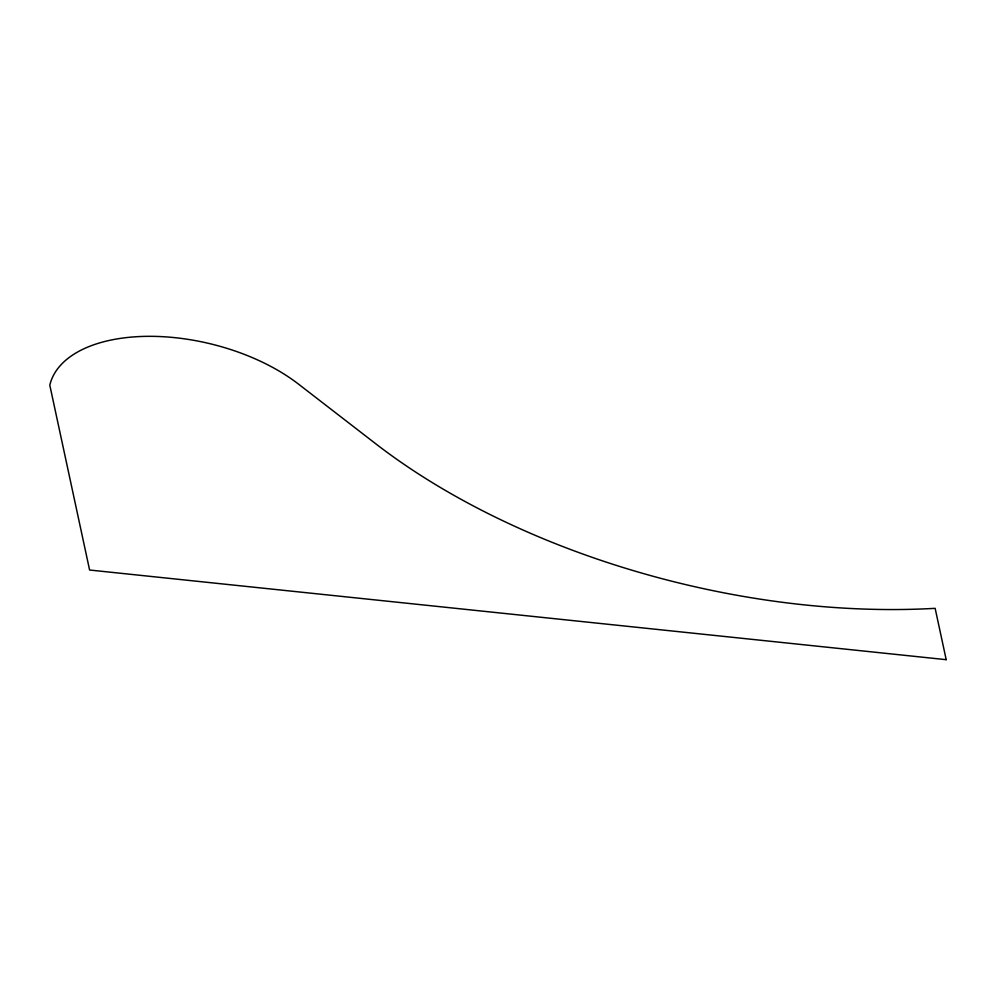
<?xml version="1.0" encoding="UTF-8"?>
<svg xmlns="http://www.w3.org/2000/svg" width="996" height="996" viewBox="0 0 996 996"><rect width="100%" height="100%" fill="white"/><g stroke="black" fill="none" stroke-linecap="round" stroke-linejoin="round"><path stroke-width="1.49" d="M946.2 659.676L89.603 570.023L49.8 385.166A147.072 78.149 13.8 0 1 148.715 336.324A147.072 78.149 13.8 0 1 298.464 384.083L375.729 443.768A510.487 271.273 13.8 0 0 935.144 608.332L946.2 659.676"/></g></svg>
